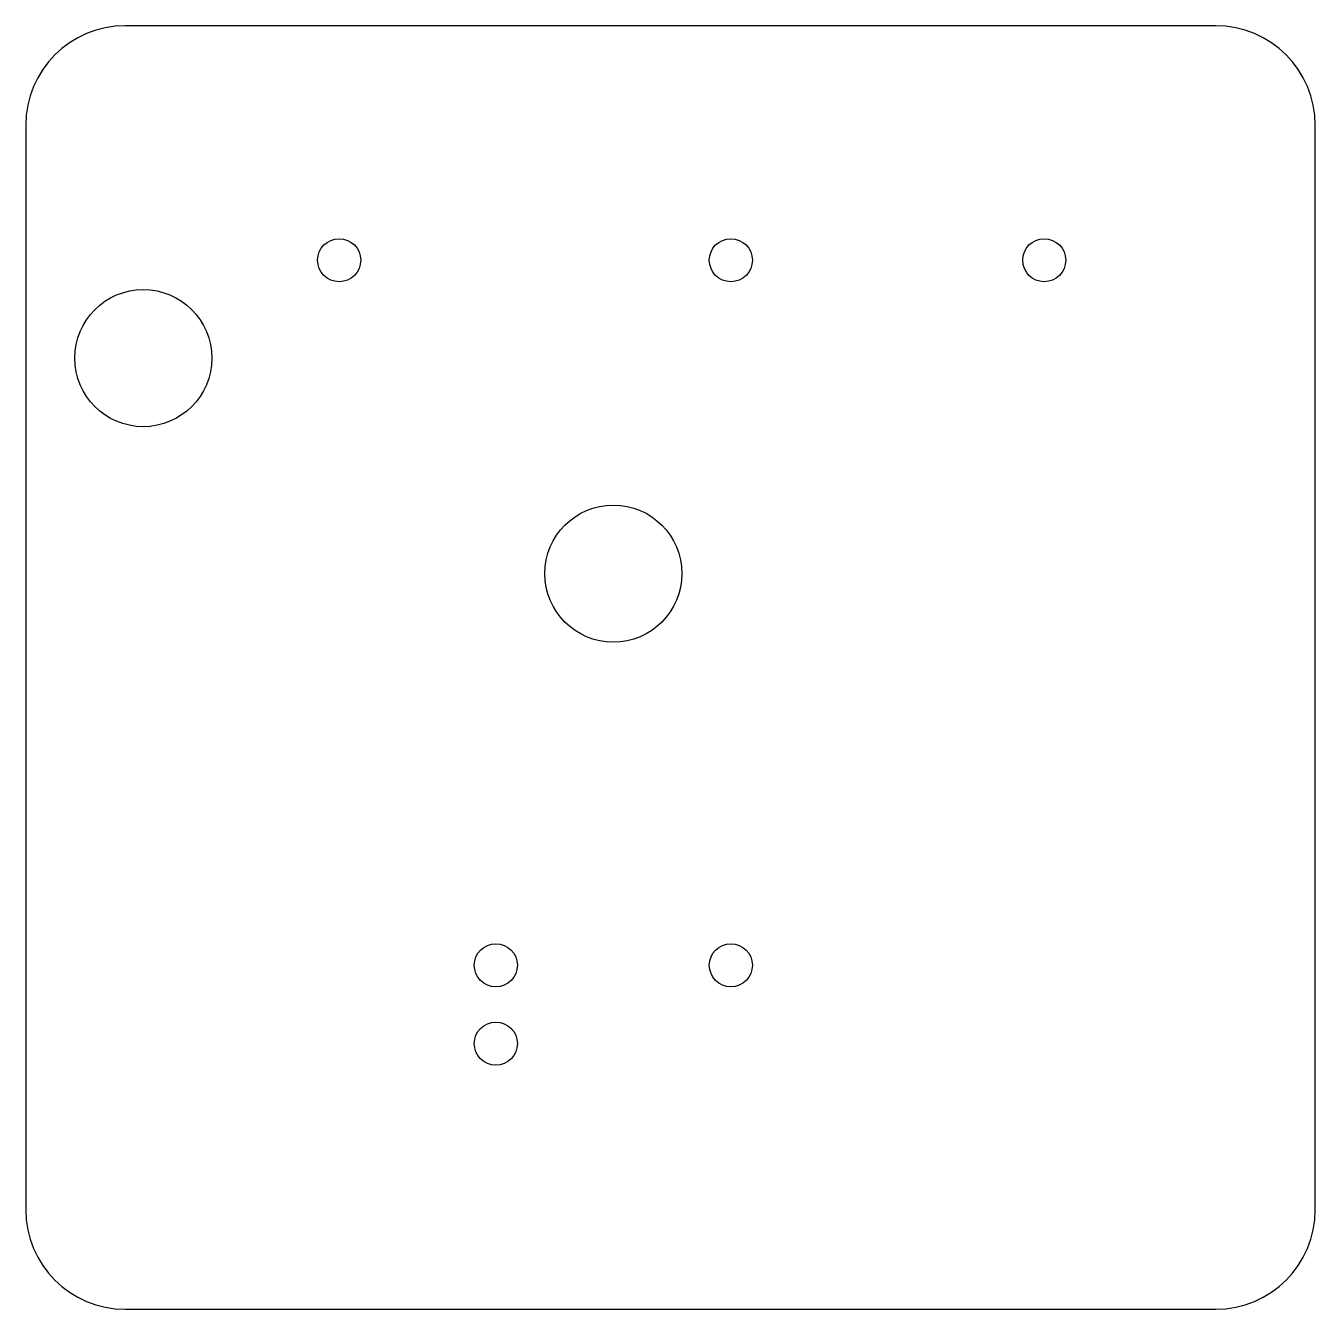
# Model space of a CAD drawing. Extents: x 0 to 32.9, y 1.2 to 34.
import ezdxf

# ---------------------------------------------------------------- set-up
doc = ezdxf.new("R2010")
doc.units = 0
doc.layers.add('20', color=7, linetype='CONTINUOUS')

msp = doc.modelspace()

# ---------------------------------------------------------------- linework, layer by layer
at = {"layer": '20'}
for p, q in [((30.3784, 33.9852), (2.54, 33.9852)), ((0, 31.4452), (0, 3.7592)), ((32.9184, 3.7592), (32.9184, 31.4452)), ((2.54, 1.2192), (30.3784, 1.2192))]:
    msp.add_line(p, q, dxfattribs=at)
for centre, radius in [((8, 28), 0.55), ((18, 28), 0.55), ((26, 28), 0.55), ((3, 25.5), 1.75), ((15, 20), 1.75), ((12, 10), 0.55), ((18, 10), 0.55), ((12, 8), 0.55)]:
    msp.add_circle(centre, radius, dxfattribs=at)
for centre, start, end in [((2.54, 31.4452), 90, 180), ((30.3784, 31.4452), 0, 90), ((2.54, 3.7592), 180, 270), ((30.3784, 3.7592), 270, 0)]:
    msp.add_arc(centre, 2.54, start, end, dxfattribs=at)

doc.saveas('drawing.dxf')
